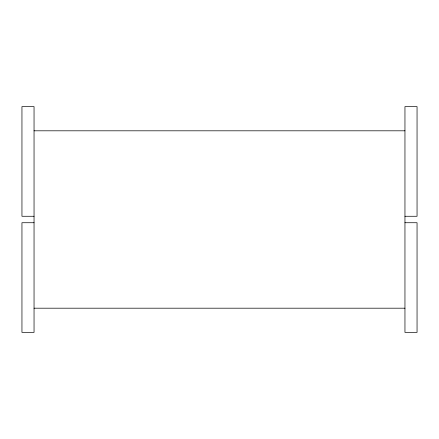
<?xml version="1.0" encoding="UTF-8"?>
<svg xmlns="http://www.w3.org/2000/svg" width="439" height="439" viewBox="0 0 439 439"><rect width="100%" height="100%" fill="white"/><g stroke="black" fill="none" stroke-linecap="round" stroke-linejoin="round"><path stroke-width="0.66" d="M34.044 130.806L404.956 130.806M34.044 216.273L21.95 216.273L21.95 106.617L34.044 106.617L34.044 332.383L21.95 332.383L21.95 222.727L34.044 222.727M404.956 216.273L417.05 216.273L417.05 106.617L404.956 106.617L404.956 332.383L417.05 332.383L417.05 222.727L404.956 222.727M34.044 308.194L404.956 308.194"/></g></svg>
